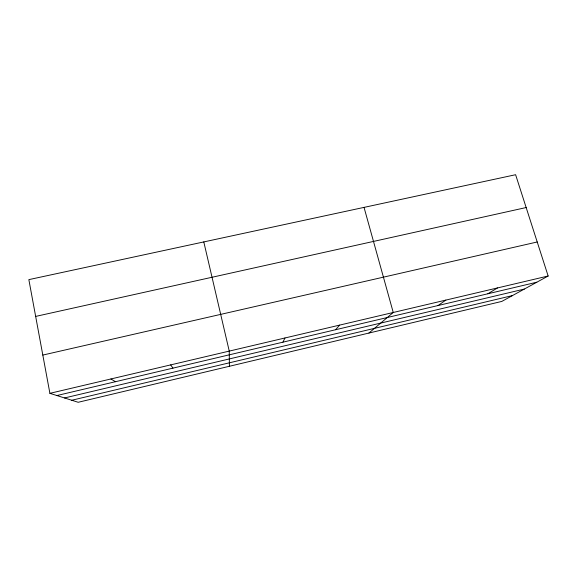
<?xml version="1.0" encoding="UTF-8"?>
<svg xmlns="http://www.w3.org/2000/svg" width="577" height="577" viewBox="0 0 577 577"><rect width="100%" height="100%" fill="white"/><g stroke="black" fill="none" stroke-linecap="round" stroke-linejoin="round"><path stroke-width="0.87" d="M282.932 342.168L284.973 337.978M335.59 329.734L339.629 325.111M368.912 333.059L393.247 312.482L364.037 207.388M438.03 305.55L445.855 300.098M487.868 293.78L497.482 287.937M548.15 276.008L501.824 301.41L78.191 402.284L49.896 393.334L28.85 279.629L515.614 174.716L548.15 276.008L49.896 393.334M71.764 400.25L512.455 295.583M56.885 395.541L536.819 282.218M64.545 397.964L524.32 289.077M42.813 355.071L537.223 241.979M35.659 316.412L526.159 207.54M110.914 378.966L115.487 381.707M170.684 364.888L172.949 368.14M203.796 241.922L229.249 351.097L229.394 366.28"/></g></svg>
